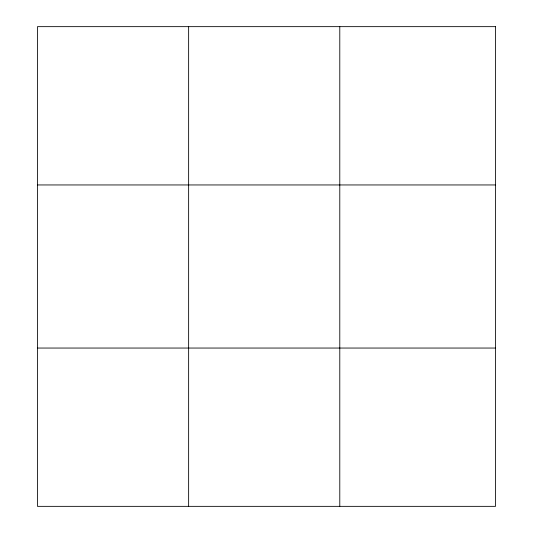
<?xml version="1.0" encoding="UTF-8"?>
<svg xmlns="http://www.w3.org/2000/svg" width="533" height="533" viewBox="0 0 533 533"><rect width="100%" height="100%" fill="white"/><g stroke="black" fill="none" stroke-linecap="round" stroke-linejoin="round"><path stroke-width="0.8" d="M188.635 506.35L188.635 26.65M339.788 506.35L339.788 26.65M37.477 184.951L495.523 184.951M37.477 348.049L495.523 348.049M495.523 26.65L495.523 506.35L37.477 506.35L37.477 26.65L495.523 26.65"/></g></svg>
